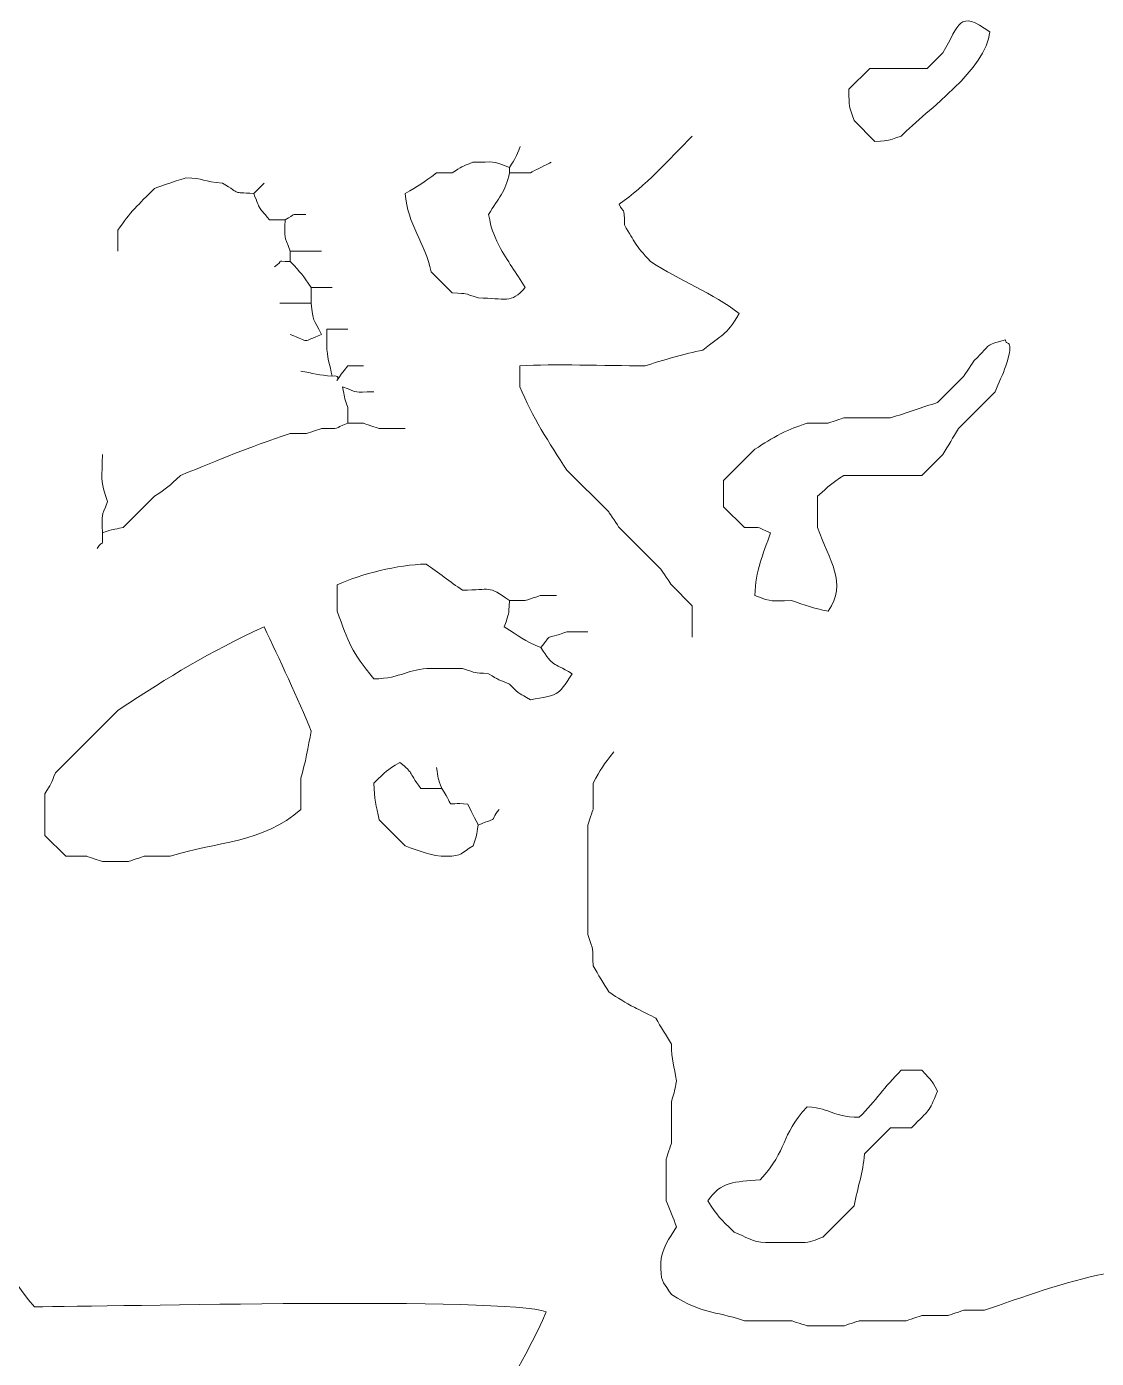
# Model space of a CAD drawing. Header units: millimetres. Extents: x -1760 to -1105, y 422 to 906.
# Drawn here: x -1527.02 to -1498.34, y 544.13 to 579.87 of the extents above; entities that cross this region are included whole.
import ezdxf

# ---------------------------------------------------------------- set-up
doc = ezdxf.new("R2010")
doc.units = ezdxf.units.MM
doc.header["$MEASUREMENT"] = 0
doc.layers.add('layer 1', color=7, linetype='Continuous')

msp = doc.modelspace()

# ---------------------------------------------------------------- linework, layer by layer
at = {"layer": 'layer 1', "color": 225, "lineweight": 0}
for points, knots in [([(-1501.1925, 579.7257), (-1502.0456, 580.3333), (-1501.9977, 579.9252), (-1502.4526, 579.1656), (-1502.4526, 579.1656), (-1502.4526, 579.1656), (-1502.8725, 578.7457), (-1502.8725, 578.7457), (-1502.8725, 578.7457), (-1502.8725, 578.7457), (-1504.4128, 578.7455), (-1504.4128, 578.7455), (-1504.4128, 578.7455), (-1504.4128, 578.7455), (-1504.9728, 578.1858), (-1504.9728, 578.1858), (-1504.9728, 578.1858), (-1504.9612, 577.6351), (-1504.9929, 577.8399), (-1504.8327, 577.3459), (-1504.8327, 577.3459), (-1504.8327, 577.3459), (-1504.2727, 576.7856), (-1504.2727, 576.7856), (-1504.2727, 576.7856), (-1503.7922, 576.8234), (-1504.0203, 576.7807), (-1503.573, 576.9259), (-1503.573, 576.9259), (-1502.8401, 577.6584), (-1501.2921, 578.7169), (-1501.1926, 579.726), (-1501.1926, 579.726), (-1501.1926, 579.726), (-1501.1925, 579.7257), (-1501.1925, 579.7257)], [0, 0, 0, 0, 0.1, 0.1, 0.1, 0.1, 0.2, 0.2, 0.2, 0.2, 0.3, 0.3, 0.3, 0.3, 0.4, 0.4, 0.4, 0.4, 0.5, 0.5, 0.5, 0.5, 0.6, 0.6, 0.6, 0.6, 0.7, 0.7, 0.7, 0.7, 0.8, 0.8, 0.8, 0.8, 1, 1, 1, 1]), ([(-1509.1733, 563.485), (-1509.1733, 563.485), (-1509.1733, 564.3249), (-1509.1733, 564.3249), (-1509.1733, 564.3249), (-1509.1733, 564.3249), (-1509.7333, 564.8846), (-1509.7333, 564.8846), (-1509.7333, 564.8846), (-1509.7416, 564.9012), (-1509.9981, 565.2809), (-1510.0133, 565.3046), (-1510.0133, 565.3046), (-1510.0133, 565.3046), (-1511.1335, 566.4248), (-1511.1335, 566.4248), (-1511.1335, 566.4248), (-1511.1434, 566.4414), (-1511.3982, 566.8212), (-1511.4134, 566.8448), (-1511.4134, 566.8448), (-1511.4134, 566.8448), (-1512.5335, 567.9648), (-1512.5335, 567.9648), (-1512.5335, 567.9648), (-1513.0152, 568.7014), (-1513.4717, 569.4021), (-1513.7934, 570.2051), (-1513.7934, 570.2051), (-1513.7934, 570.2051), (-1513.7936, 570.765), (-1513.7936, 570.765), (-1513.7936, 570.765), (-1512.8933, 570.8225), (-1511.5235, 570.7648), (-1510.4334, 570.7648), (-1510.4334, 570.7648), (-1509.9863, 570.91), (-1509.3541, 571.098), (-1508.8935, 571.1848), (-1508.8935, 571.1848), (-1508.358, 571.6191), (-1508.2906, 571.5482), (-1507.9134, 572.165), (-1507.9134, 572.165), (-1508.6101, 572.715), (-1509.4924, 573.0413), (-1510.2935, 573.5652), (-1510.2935, 573.5652), (-1510.7139, 574.0206), (-1510.705, 574.0636), (-1510.9934, 574.5452), (-1510.9934, 574.5452), (-1510.9934, 575.086), (-1511.0202, 574.82), (-1511.1335, 575.1054), (-1511.1335, 575.1054), (-1510.4373, 575.5756), (-1509.8051, 576.2937), (-1509.1733, 576.9255)], [0, 0, 0, 0, 0.0625, 0.0625, 0.0625, 0.0625, 0.125, 0.125, 0.125, 0.125, 0.1875, 0.1875, 0.1875, 0.1875, 0.25, 0.25, 0.25, 0.25, 0.3125, 0.3125, 0.3125, 0.3125, 0.375, 0.375, 0.375, 0.375, 0.4375, 0.4375, 0.4375, 0.4375, 0.5, 0.5, 0.5, 0.5, 0.5625, 0.5625, 0.5625, 0.5625, 0.625, 0.625, 0.625, 0.625, 0.6875, 0.6875, 0.6875, 0.6875, 0.75, 0.75, 0.75, 0.75, 0.8125, 0.8125, 0.8125, 0.8125, 0.875, 0.875, 0.875, 0.875, 1, 1, 1, 1]), ([(-1513.7931, 576.6452), (-1513.8994, 576.353), (-1513.9074, 576.3456), (-1514.0733, 576.0856), (-1514.0733, 576.0856), (-1514.0733, 576.0856), (-1514.0733, 575.9455), (-1514.0733, 575.9455), (-1514.0733, 575.9455), (-1514.0733, 575.9455), (-1513.5131, 575.9453), (-1513.5131, 575.9453), (-1513.5131, 575.9453), (-1513.4241, 575.9965), (-1513.0503, 576.1746), (-1512.9533, 576.2254)], [0, 0, 0, 0, 0.2, 0.2, 0.2, 0.2, 0.4, 0.4, 0.4, 0.4, 0.6, 0.6, 0.6, 0.6, 1, 1, 1, 1]), ([(-1514.0742, 576.0856), (-1514.588, 576.2851), (-1514.4626, 576.2253), (-1515.0541, 576.2253), (-1515.0541, 576.2253), (-1515.3578, 576.1161), (-1515.3495, 576.1014), (-1515.6143, 575.9455), (-1515.6143, 575.9455), (-1515.6143, 575.9455), (-1516.0341, 575.9453), (-1516.0341, 575.9453), (-1516.0341, 575.9453), (-1516.3957, 575.6601), (-1516.5022, 575.6081), (-1516.874, 575.3855), (-1516.874, 575.3855), (-1516.8098, 574.5492), (-1516.3403, 574.0739), (-1516.1741, 573.2854), (-1516.1741, 573.2854), (-1516.1741, 573.2854), (-1515.6141, 572.7254), (-1515.6141, 572.7254), (-1515.6141, 572.7254), (-1515.1334, 572.6875), (-1515.3617, 572.7303), (-1514.9142, 572.5855), (-1514.9142, 572.5855), (-1514.1903, 572.5853), (-1514.0407, 572.4153), (-1513.6541, 572.8654), (-1513.6541, 572.8654), (-1513.891, 573.2672), (-1514.1298, 573.5664), (-1514.354, 573.9855), (-1514.354, 573.9855), (-1514.5298, 574.3638), (-1514.5526, 574.3944), (-1514.6339, 574.8254), (-1514.6339, 574.8254), (-1514.3658, 575.2798), (-1514.1871, 575.4088), (-1514.0742, 575.9457)], [0, 0, 0, 0, 0.0833333, 0.0833333, 0.0833333, 0.0833333, 0.1666667, 0.1666667, 0.1666667, 0.1666667, 0.25, 0.25, 0.25, 0.25, 0.3333333, 0.3333333, 0.3333333, 0.3333333, 0.4166667, 0.4166667, 0.4166667, 0.4166667, 0.5, 0.5, 0.5, 0.5, 0.5833333, 0.5833333, 0.5833333, 0.5833333, 0.6666667, 0.6666667, 0.6666667, 0.6666667, 0.75, 0.75, 0.75, 0.75, 0.8333333, 0.8333333, 0.8333333, 0.8333333, 1, 1, 1, 1]), ([(-1524.5748, 573.8454), (-1524.5748, 573.8454), (-1524.5748, 574.4055), (-1524.5748, 574.4055), (-1524.5748, 574.4055), (-1524.2462, 574.8912), (-1524.0338, 575.0865), (-1523.5946, 575.5254), (-1523.5946, 575.5254), (-1523.4969, 575.5592), (-1522.7998, 575.8055), (-1522.7546, 575.8053), (-1522.7546, 575.8053), (-1522.2812, 575.8053), (-1522.2821, 575.7042), (-1521.7744, 575.6656), (-1521.7744, 575.6656), (-1521.2308, 575.3518), (-1521.5543, 575.4329), (-1520.9345, 575.3855), (-1520.9345, 575.3855), (-1520.7341, 574.8969), (-1520.8546, 575.1073), (-1520.5143, 574.6856), (-1520.5143, 574.6856), (-1520.5143, 574.6856), (-1520.0943, 574.6854), (-1520.0943, 574.6854)], [0, 0, 0, 0, 0.125, 0.125, 0.125, 0.125, 0.25, 0.25, 0.25, 0.25, 0.375, 0.375, 0.375, 0.375, 0.5, 0.5, 0.5, 0.5, 0.625, 0.625, 0.625, 0.625, 0.75, 0.75, 0.75, 0.75, 1, 1, 1, 1]), ([(-1519.9545, 573.8453), (-1520.1404, 574.3245), (-1520.0943, 574.1098), (-1520.0943, 574.6852), (-1520.0943, 574.6852), (-1519.7717, 574.8406), (-1520.0338, 574.8254), (-1519.5345, 574.8254)], [0, 0, 0, 0, 0.3333333, 0.3333333, 0.3333333, 0.3333333, 1, 1, 1, 1]), ([(-1520.3746, 573.4253), (-1520.0843, 573.6059), (-1520.424, 573.5652), (-1519.9546, 573.5652), (-1519.9546, 573.5652), (-1519.9546, 573.5652), (-1519.9546, 573.8451), (-1519.9546, 573.8451), (-1519.9546, 573.8451), (-1519.9546, 573.8451), (-1519.1147, 573.8453), (-1519.1147, 573.8453)], [0, 0, 0, 0, 0.25, 0.25, 0.25, 0.25, 0.5, 0.5, 0.5, 0.5, 1, 1, 1, 1]), ([(-1519.9545, 571.6051), (-1519.4029, 571.391), (-1519.6654, 571.391), (-1519.1145, 571.6051), (-1519.1145, 571.6051), (-1519.3401, 572.0449), (-1519.3443, 571.938), (-1519.3943, 572.4451), (-1519.3943, 572.4451), (-1519.3943, 572.4451), (-1519.3944, 572.8653), (-1519.3944, 572.8653), (-1519.3944, 572.8653), (-1519.3944, 572.8653), (-1518.8344, 572.8653), (-1518.8344, 572.8653)], [0, 0, 0, 0, 0.2, 0.2, 0.2, 0.2, 0.4, 0.4, 0.4, 0.4, 0.6, 0.6, 0.6, 0.6, 1, 1, 1, 1]), ([(-1518.4134, 571.745), (-1518.4134, 571.745), (-1518.9732, 571.7452), (-1518.9732, 571.7452), (-1518.9732, 571.7452), (-1518.9732, 571.7452), (-1518.9732, 571.3252), (-1518.9732, 571.3252), (-1518.9732, 571.3252), (-1518.9732, 570.9894), (-1518.8919, 570.7952), (-1518.8332, 570.4853), (-1518.8332, 570.4853), (-1518.4285, 570.5729), (-1519.009, 570.0115), (-1518.4132, 570.765), (-1518.4132, 570.765), (-1518.4132, 570.765), (-1517.9932, 570.765), (-1517.9932, 570.765)], [0, 0, 0, 0, 0.1666667, 0.1666667, 0.1666667, 0.1666667, 0.3333333, 0.3333333, 0.3333333, 0.3333333, 0.5, 0.5, 0.5, 0.5, 0.6666667, 0.6666667, 0.6666667, 0.6666667, 1, 1, 1, 1]), ([(-1500.7723, 571.4653), (-1501.371, 571.2929), (-1501.1147, 571.3922), (-1501.6123, 570.9052), (-1501.6123, 570.9052), (-1501.6221, 570.8887), (-1501.8772, 570.5089), (-1501.8924, 570.4853), (-1501.8924, 570.4853), (-1501.8924, 570.4853), (-1502.5923, 569.7852), (-1502.5923, 569.7852), (-1502.5923, 569.7852), (-1503.011, 569.6404), (-1503.4336, 569.51), (-1503.8524, 569.3652), (-1503.8524, 569.3652), (-1503.8524, 569.3652), (-1505.1125, 569.3652), (-1505.1125, 569.3652), (-1505.1125, 569.3652), (-1505.1208, 569.3618), (-1505.509, 569.2336), (-1505.5325, 569.2253), (-1505.5325, 569.2253), (-1505.5325, 569.2253), (-1506.0925, 569.2251), (-1506.0925, 569.2251), (-1506.0925, 569.2251), (-1506.3874, 569.1276), (-1506.5165, 569.0736), (-1506.7924, 568.9454), (-1506.7924, 568.9454), (-1507.0609, 568.8045), (-1507.235, 568.6937), (-1507.4923, 568.5252), (-1507.4923, 568.5252), (-1507.4923, 568.5252), (-1508.3323, 567.6853), (-1508.3323, 567.6853), (-1508.3323, 567.6853), (-1508.3323, 567.6853), (-1508.3323, 566.9852), (-1508.3323, 566.9852), (-1508.3323, 566.9852), (-1508.3323, 566.9852), (-1507.7724, 566.4253), (-1507.7724, 566.4253), (-1507.7724, 566.4253), (-1507.2097, 566.4252), (-1507.4957, 566.4493), (-1507.0723, 566.2851), (-1507.0723, 566.2851), (-1507.2807, 565.6829), (-1507.4775, 565.2883), (-1507.4923, 564.6052), (-1507.4923, 564.6052), (-1506.9787, 564.4055), (-1507.1037, 564.465), (-1506.5123, 564.4651), (-1506.5123, 564.4651), (-1506.1444, 564.3378), (-1505.9292, 564.2602), (-1505.5321, 564.185), (-1505.5321, 564.185), (-1504.9927, 564.9421), (-1505.5041, 565.5344), (-1505.812, 566.4252), (-1505.812, 566.4252), (-1505.812, 566.4252), (-1505.812, 567.2651), (-1505.812, 567.2651), (-1505.812, 567.2651), (-1505.4831, 567.5682), (-1505.4517, 567.5957), (-1505.1121, 567.825), (-1505.1121, 567.825), (-1505.1121, 567.825), (-1503.0122, 567.8251), (-1503.0122, 567.8251), (-1503.0122, 567.8251), (-1503.0122, 567.8251), (-1502.452, 568.385), (-1502.452, 568.385), (-1502.452, 568.385), (-1502.3086, 568.6279), (-1502.1771, 568.8429), (-1502.0321, 569.0849), (-1502.0321, 569.0849), (-1502.0321, 569.0849), (-1501.0521, 570.0651), (-1501.0521, 570.0651), (-1501.0521, 570.0651), (-1500.9552, 570.3069), (-1500.8455, 570.5241), (-1500.7652, 570.7652), (-1500.7652, 570.7652), (-1500.5, 571.5614), (-1500.7954, 571.2792), (-1500.7718, 571.4653), (-1500.7718, 571.4653), (-1500.7718, 571.4653), (-1500.7723, 571.4653), (-1500.7723, 571.4653)], [0, 0, 0, 0, 0.037037, 0.037037, 0.037037, 0.037037, 0.0740741, 0.0740741, 0.0740741, 0.0740741, 0.1111111, 0.1111111, 0.1111111, 0.1111111, 0.1481481, 0.1481481, 0.1481481, 0.1481481, 0.1851852, 0.1851852, 0.1851852, 0.1851852, 0.2222222, 0.2222222, 0.2222222, 0.2222222, 0.2592593, 0.2592593, 0.2592593, 0.2592593, 0.2962963, 0.2962963, 0.2962963, 0.2962963, 0.3333333, 0.3333333, 0.3333333, 0.3333333, 0.3703704, 0.3703704, 0.3703704, 0.3703704, 0.4074074, 0.4074074, 0.4074074, 0.4074074, 0.4444444, 0.4444444, 0.4444444, 0.4444444, 0.4814815, 0.4814815, 0.4814815, 0.4814815, 0.5185185, 0.5185185, 0.5185185, 0.5185185, 0.5555556, 0.5555556, 0.5555556, 0.5555556, 0.5925926, 0.5925926, 0.5925926, 0.5925926, 0.6296296, 0.6296296, 0.6296296, 0.6296296, 0.6666667, 0.6666667, 0.6666667, 0.6666667, 0.7037037, 0.7037037, 0.7037037, 0.7037037, 0.7407407, 0.7407407, 0.7407407, 0.7407407, 0.7777778, 0.7777778, 0.7777778, 0.7777778, 0.8148148, 0.8148148, 0.8148148, 0.8148148, 0.8518519, 0.8518519, 0.8518519, 0.8518519, 0.8888889, 0.8888889, 0.8888889, 0.8888889, 0.9259259, 0.9259259, 0.9259259, 0.9259259, 1, 1, 1, 1]), ([(-1517.7138, 570.0651), (-1518.2894, 570.0651), (-1518.0749, 570.0191), (-1518.5538, 570.2051), (-1518.5538, 570.2051), (-1518.4908, 569.9044), (-1518.5195, 569.9642), (-1518.4137, 569.6449), (-1518.4137, 569.6449), (-1518.4137, 569.6449), (-1518.4137, 569.2251), (-1518.4137, 569.2251), (-1518.4137, 569.2251), (-1518.4137, 569.2251), (-1517.9937, 569.225), (-1517.9937, 569.225), (-1517.9937, 569.225), (-1517.9854, 569.2216), (-1517.5972, 569.0936), (-1517.5739, 569.0851), (-1517.5739, 569.0851), (-1517.5739, 569.0851), (-1516.8739, 569.0849), (-1516.8739, 569.0849)], [0, 0, 0, 0, 0.1428571, 0.1428571, 0.1428571, 0.1428571, 0.2857143, 0.2857143, 0.2857143, 0.2857143, 0.4285714, 0.4285714, 0.4285714, 0.4285714, 0.5714286, 0.5714286, 0.5714286, 0.5714286, 0.7142857, 0.7142857, 0.7142857, 0.7142857, 1, 1, 1, 1]), ([(-1524.9947, 568.385), (-1524.9946, 567.7645), (-1525.0686, 567.6765), (-1524.8547, 567.1249), (-1524.8547, 567.1249), (-1525.0408, 566.6456), (-1524.9946, 566.8605), (-1524.9946, 566.2849), (-1524.9946, 566.2849), (-1524.6656, 566.4031), (-1524.7316, 566.3625), (-1524.4345, 566.4248), (-1524.4345, 566.4248), (-1524.4345, 566.4248), (-1523.5946, 567.2649), (-1523.5946, 567.2649), (-1523.5946, 567.2649), (-1523.2533, 567.493), (-1523.2224, 567.5223), (-1522.8945, 567.8246), (-1522.8945, 567.8246), (-1521.769, 568.2762), (-1521.1484, 568.5577), (-1519.9545, 568.945), (-1519.9545, 568.945), (-1519.9545, 568.945), (-1519.5345, 568.9449), (-1519.5345, 568.9449), (-1519.5345, 568.9449), (-1519.5262, 568.9482), (-1519.1376, 569.0764), (-1519.1143, 569.0847), (-1519.1143, 569.0847), (-1518.5518, 569.0849), (-1518.8374, 569.0607), (-1518.4142, 569.225)], [0, 0, 0, 0, 0.1, 0.1, 0.1, 0.1, 0.2, 0.2, 0.2, 0.2, 0.3, 0.3, 0.3, 0.3, 0.4, 0.4, 0.4, 0.4, 0.5, 0.5, 0.5, 0.5, 0.6, 0.6, 0.6, 0.6, 0.7, 0.7, 0.7, 0.7, 0.8, 0.8, 0.8, 0.8, 1, 1, 1, 1]), ([(-1512.8141, 564.6048), (-1512.8141, 564.6048), (-1513.2341, 564.6048), (-1513.2341, 564.6048), (-1513.2341, 564.6048), (-1513.2424, 564.6015), (-1513.6304, 564.4733), (-1513.6539, 564.4646), (-1513.6539, 564.4646), (-1513.6539, 564.4646), (-1514.0739, 564.4648), (-1514.0739, 564.4648), (-1514.0739, 564.4648), (-1514.6738, 564.892), (-1514.5554, 564.7449), (-1515.334, 564.7447), (-1515.334, 564.7447), (-1515.6705, 564.9721), (-1515.9774, 565.2173), (-1516.314, 565.4446), (-1516.314, 565.4446), (-1517.0719, 565.428), (-1518.0504, 565.1841), (-1518.6942, 564.8846), (-1518.6942, 564.8846), (-1518.6942, 564.8846), (-1518.6942, 564.1847), (-1518.6942, 564.1847), (-1518.6942, 564.1847), (-1518.3989, 563.3315), (-1518.3188, 563.1101), (-1517.714, 562.3645), (-1517.714, 562.3645), (-1516.9472, 562.3815), (-1516.8091, 562.6448), (-1516.1741, 562.6446), (-1516.1741, 562.6446), (-1516.1741, 562.6446), (-1515.7541, 562.6448), (-1515.7541, 562.6448), (-1515.7541, 562.6448), (-1515.7541, 562.6448), (-1515.334, 562.6448), (-1515.334, 562.6448), (-1515.334, 562.6448), (-1514.923, 562.5086), (-1515.0763, 562.5386), (-1514.6339, 562.5046), (-1514.6339, 562.5046), (-1514.3631, 562.3314), (-1514.3633, 562.3432), (-1514.074, 562.2248), (-1514.074, 562.2248), (-1513.7458, 561.8964), (-1513.8377, 562.0001), (-1513.514, 561.8047), (-1513.514, 561.8047), (-1512.7757, 561.9444), (-1512.7882, 561.8747), (-1512.3941, 562.5046), (-1512.3941, 562.5046), (-1512.9579, 562.8424), (-1512.8762, 562.6646), (-1513.2341, 563.2047), (-1513.2341, 563.2047), (-1512.8972, 563.609), (-1513.1799, 563.4012), (-1512.534, 563.6245), (-1512.534, 563.6245), (-1512.534, 563.6245), (-1511.9742, 563.6247), (-1511.9742, 563.6247)], [0, 0, 0, 0, 0.0526316, 0.0526316, 0.0526316, 0.0526316, 0.1052632, 0.1052632, 0.1052632, 0.1052632, 0.1578947, 0.1578947, 0.1578947, 0.1578947, 0.2105263, 0.2105263, 0.2105263, 0.2105263, 0.2631579, 0.2631579, 0.2631579, 0.2631579, 0.3157895, 0.3157895, 0.3157895, 0.3157895, 0.3684211, 0.3684211, 0.3684211, 0.3684211, 0.4210526, 0.4210526, 0.4210526, 0.4210526, 0.4736842, 0.4736842, 0.4736842, 0.4736842, 0.5263158, 0.5263158, 0.5263158, 0.5263158, 0.5789474, 0.5789474, 0.5789474, 0.5789474, 0.6315789, 0.6315789, 0.6315789, 0.6315789, 0.6842105, 0.6842105, 0.6842105, 0.6842105, 0.7368421, 0.7368421, 0.7368421, 0.7368421, 0.7894737, 0.7894737, 0.7894737, 0.7894737, 0.8421053, 0.8421053, 0.8421053, 0.8421053, 0.8947368, 0.8947368, 0.8947368, 0.8947368, 1, 1, 1, 1]), ([(-1514.0742, 564.4643), (-1514.1104, 564.0034), (-1514.0709, 564.1949), (-1514.2141, 563.7644), (-1514.2141, 563.7644), (-1513.8014, 563.4943), (-1513.6895, 563.3968), (-1513.2343, 563.2043)], [0, 0, 0, 0, 0.3333333, 0.3333333, 0.3333333, 0.3333333, 1, 1, 1, 1]), ([(-1520.654, 563.7649), (-1522.1919, 563.0496), (-1523.1319, 562.4677), (-1524.5742, 561.5248), (-1524.5742, 561.5248), (-1524.5742, 561.5248), (-1526.2543, 559.8445), (-1526.2543, 559.8445), (-1526.2543, 559.8445), (-1526.3635, 559.5411), (-1526.3781, 559.5494), (-1526.5343, 559.2846), (-1526.5343, 559.2846), (-1526.5343, 559.2846), (-1526.5343, 558.1644), (-1526.5343, 558.1644), (-1526.5343, 558.1644), (-1526.5343, 558.1644), (-1525.9742, 557.6045), (-1525.9742, 557.6045), (-1525.9742, 557.6045), (-1525.9742, 557.6045), (-1525.4144, 557.6047), (-1525.4144, 557.6047), (-1525.4144, 557.6047), (-1525.4061, 557.6014), (-1525.0177, 557.473), (-1524.9944, 557.4645), (-1524.9944, 557.4645), (-1524.9944, 557.4645), (-1524.2943, 557.4647), (-1524.2943, 557.4647), (-1524.2943, 557.4647), (-1524.286, 557.468), (-1523.8978, 557.5961), (-1523.8743, 557.6045), (-1523.8743, 557.6045), (-1523.8743, 557.6045), (-1523.1744, 557.6047), (-1523.1744, 557.6047), (-1523.1744, 557.6047), (-1521.9856, 557.9899), (-1520.6491, 557.9649), (-1519.6742, 558.8647), (-1519.6742, 558.8647), (-1519.6742, 558.8647), (-1519.6744, 559.7046), (-1519.6744, 559.7046), (-1519.6744, 559.7046), (-1519.5447, 560.1041), (-1519.4743, 560.5416), (-1519.3943, 560.9649), (-1519.3943, 560.9649), (-1519.7345, 561.8132), (-1520.2601, 562.9168), (-1520.6544, 563.7651), (-1520.6544, 563.7651), (-1520.6544, 563.7651), (-1520.654, 563.7649), (-1520.654, 563.7649)], [0, 0, 0, 0, 0.0625, 0.0625, 0.0625, 0.0625, 0.125, 0.125, 0.125, 0.125, 0.1875, 0.1875, 0.1875, 0.1875, 0.25, 0.25, 0.25, 0.25, 0.3125, 0.3125, 0.3125, 0.3125, 0.375, 0.375, 0.375, 0.375, 0.4375, 0.4375, 0.4375, 0.4375, 0.5, 0.5, 0.5, 0.5, 0.5625, 0.5625, 0.5625, 0.5625, 0.625, 0.625, 0.625, 0.625, 0.6875, 0.6875, 0.6875, 0.6875, 0.75, 0.75, 0.75, 0.75, 0.8125, 0.8125, 0.8125, 0.8125, 0.875, 0.875, 0.875, 0.875, 1, 1, 1, 1]), ([(-1511.273, 560.4047), (-1511.5681, 560.0406), (-1511.6219, 559.9595), (-1511.833, 559.5646), (-1511.833, 559.5646), (-1511.833, 559.5646), (-1511.833, 558.8647), (-1511.833, 558.8647), (-1511.833, 558.8647), (-1511.8364, 558.8564), (-1511.9646, 558.468), (-1511.9731, 558.4447), (-1511.9731, 558.4447), (-1511.9731, 558.4447), (-1511.9731, 557.6047), (-1511.9731, 557.6047), (-1511.9731, 557.6047), (-1511.9731, 557.6047), (-1511.9731, 556.0647), (-1511.9731, 556.0647), (-1511.9731, 556.0647), (-1511.9731, 556.0647), (-1511.9731, 555.5048), (-1511.9731, 555.5048), (-1511.9731, 555.5048), (-1511.8128, 555.0104), (-1511.845, 555.2152), (-1511.833, 554.6649), (-1511.833, 554.6649), (-1511.6896, 554.4216), (-1511.5581, 554.207), (-1511.4132, 553.9646), (-1511.4132, 553.9646), (-1511.1603, 553.7958), (-1510.974, 553.6843), (-1510.7132, 553.5448), (-1510.7132, 553.5448), (-1510.6274, 553.5078), (-1510.2429, 553.3076), (-1510.1531, 553.2647), (-1510.1531, 553.2647), (-1510.0097, 553.0218), (-1509.8783, 552.8068), (-1509.7331, 552.5648), (-1509.7331, 552.5648), (-1509.7233, 552.1286), (-1509.6677, 551.979), (-1509.5931, 551.5846), (-1509.5931, 551.5846), (-1509.6562, 551.284), (-1509.6275, 551.3438), (-1509.7331, 551.0246), (-1509.7331, 551.0246), (-1509.7331, 551.0246), (-1509.7331, 549.9045), (-1509.7331, 549.9045), (-1509.7331, 549.9045), (-1509.7365, 549.8962), (-1509.8647, 549.508), (-1509.8732, 549.4845), (-1509.8732, 549.4845), (-1509.8732, 549.4845), (-1509.8732, 548.3645), (-1509.8732, 548.3645), (-1509.8732, 548.3645), (-1509.779, 548.135), (-1509.6857, 547.8949), (-1509.5931, 547.6644), (-1509.5931, 547.6644), (-1509.7809, 547.3509), (-1510.0131, 547.0775), (-1510.0131, 546.6846), (-1510.0131, 546.6846), (-1510.0131, 546.6846), (-1510.0131, 546.5445), (-1510.0131, 546.5445), (-1510.0131, 546.5445), (-1510.0131, 546.137), (-1509.9175, 546.1639), (-1509.7331, 545.8446), (-1509.7331, 545.8446), (-1508.8159, 545.2951), (-1508.6736, 545.4364), (-1507.7733, 545.1443), (-1507.7733, 545.1443), (-1507.7733, 545.1443), (-1506.5132, 545.1443), (-1506.5132, 545.1443), (-1506.5132, 545.1443), (-1506.5049, 545.141), (-1506.1163, 545.0131), (-1506.093, 545.0046), (-1506.093, 545.0046), (-1506.093, 545.0046), (-1505.1128, 545.0045), (-1505.1128, 545.0045), (-1505.1128, 545.0045), (-1505.1046, 545.0078), (-1504.7163, 545.1359), (-1504.6929, 545.1445), (-1504.6929, 545.1445), (-1504.6929, 545.1445), (-1503.4328, 545.1445), (-1503.4328, 545.1445), (-1503.4328, 545.1445), (-1503.4245, 545.1479), (-1503.0362, 545.2759), (-1503.0128, 545.2844), (-1503.0128, 545.2844), (-1503.0128, 545.2844), (-1502.3129, 545.2846), (-1502.3129, 545.2846), (-1502.3129, 545.2846), (-1502.3046, 545.2879), (-1501.9162, 545.416), (-1501.8929, 545.4246), (-1501.8929, 545.4246), (-1501.8929, 545.4246), (-1501.3329, 545.4244), (-1501.3329, 545.4244), (-1501.3329, 545.4244), (-1500.3664, 545.759), (-1499.1141, 546.2152), (-1498.1127, 546.4046), (-1498.1127, 546.4046), (-1497.933, 546.0176), (-1497.7762, 545.6578), (-1497.5527, 545.2844), (-1497.5527, 545.2844), (-1497.5361, 545.2761), (-1497.1565, 545.0198), (-1497.1327, 545.0045), (-1497.1327, 545.0045), (-1496.5122, 545.0046), (-1496.4242, 545.0785), (-1495.8728, 544.8644), (-1495.8728, 544.8644), (-1496.085, 543.8571), (-1496.9477, 542.9841), (-1497.452, 542.0644), (-1497.452, 542.0644), (-1497.9238, 541.2038), (-1498.1776, 540.1222), (-1498.6728, 539.2641), (-1498.6728, 539.2641), (-1498.7128, 538.745), (-1498.8574, 538.2289), (-1498.9529, 537.7241), (-1498.9529, 537.7241), (-1498.8714, 537.293), (-1498.8486, 537.2625), (-1498.6728, 536.8841), (-1498.6728, 536.8841), (-1498.4211, 536.685), (-1498.3687, 536.6352), (-1498.1129, 536.4639), (-1498.1129, 536.4639), (-1497.4174, 536.4641), (-1496.6166, 536.5583), (-1496.0128, 536.3241), (-1496.0128, 536.3241), (-1495.8588, 535.9484), (-1495.8107, 535.7566), (-1495.7327, 535.3441), (-1495.7327, 535.3441), (-1495.7327, 535.3441), (-1495.1729, 534.7839), (-1495.1729, 534.7839), (-1495.1729, 534.7839), (-1495.1729, 534.7839), (-1494.1927, 534.784), (-1494.1927, 534.784), (-1494.1927, 534.784), (-1493.9219, 534.9574), (-1493.9219, 534.9454), (-1493.6327, 535.0638), (-1493.6327, 535.0638), (-1493.6327, 535.0638), (-1492.3725, 536.3239), (-1492.3725, 536.3239), (-1492.3725, 536.3239), (-1491.7857, 536.3371), (-1491.6994, 536.4512), (-1491.1124, 536.4639), (-1491.1124, 536.4639), (-1490.6981, 536.8467), (-1490.4127, 537.0328), (-1489.9924, 537.4441), (-1489.9924, 537.4441), (-1489.4345, 537.4443), (-1489.952, 537.4208), (-1489.5726, 537.5842), (-1489.5726, 537.5842), (-1489.3284, 537.8936), (-1489.1524, 538.0084), (-1489.1524, 538.4241), (-1489.1524, 538.4241), (-1489.1524, 538.4241), (-1489.1524, 538.8441), (-1489.1524, 538.8441), (-1489.1524, 538.8441), (-1489.3378, 539.4158), (-1489.3944, 539.9749), (-1489.5724, 540.5244), (-1489.5724, 540.5244), (-1489.5724, 540.5244), (-1489.5724, 541.0844), (-1489.5724, 541.0844), (-1489.5724, 541.0844), (-1489.5724, 541.0844), (-1489.5726, 542.9044), (-1489.5726, 542.9044), (-1489.5726, 542.9044), (-1489.5724, 543.148), (-1489.5017, 543.2554), (-1489.4323, 543.4642), (-1489.4323, 543.4642), (-1489.4323, 543.4642), (-1488.7326, 544.1645), (-1488.7326, 544.1645), (-1488.7326, 544.1645), (-1488.2135, 544.3324), (-1488.332, 544.3044), (-1487.7524, 544.3044), (-1487.7524, 544.3044), (-1487.5781, 543.8997), (-1487.6524, 544.2534), (-1487.6124, 543.7445), (-1487.6124, 543.7445), (-1487.1486, 542.9702), (-1486.8696, 542.295), (-1486.3523, 541.5042), (-1486.3523, 541.5042), (-1486.3523, 541.5042), (-1485.6522, 540.8045), (-1485.6522, 540.8045), (-1485.6522, 540.8045), (-1485.2198, 540.5276), (-1485.4917, 540.7313), (-1485.2322, 540.3843)], [0, 0, 0, 0, 0.0163934, 0.0163934, 0.0163934, 0.0163934, 0.0327869, 0.0327869, 0.0327869, 0.0327869, 0.0491803, 0.0491803, 0.0491803, 0.0491803, 0.0655738, 0.0655738, 0.0655738, 0.0655738, 0.0819672, 0.0819672, 0.0819672, 0.0819672, 0.0983607, 0.0983607, 0.0983607, 0.0983607, 0.1147541, 0.1147541, 0.1147541, 0.1147541, 0.1311475, 0.1311475, 0.1311475, 0.1311475, 0.147541, 0.147541, 0.147541, 0.147541, 0.1639344, 0.1639344, 0.1639344, 0.1639344, 0.1803279, 0.1803279, 0.1803279, 0.1803279, 0.1967213, 0.1967213, 0.1967213, 0.1967213, 0.2131148, 0.2131148, 0.2131148, 0.2131148, 0.2295082, 0.2295082, 0.2295082, 0.2295082, 0.2459016, 0.2459016, 0.2459016, 0.2459016, 0.2622951, 0.2622951, 0.2622951, 0.2622951, 0.2786885, 0.2786885, 0.2786885, 0.2786885, 0.295082, 0.295082, 0.295082, 0.295082, 0.3114754, 0.3114754, 0.3114754, 0.3114754, 0.3278689, 0.3278689, 0.3278689, 0.3278689, 0.3442623, 0.3442623, 0.3442623, 0.3442623, 0.3606557, 0.3606557, 0.3606557, 0.3606557, 0.3770492, 0.3770492, 0.3770492, 0.3770492, 0.3934426, 0.3934426, 0.3934426, 0.3934426, 0.4098361, 0.4098361, 0.4098361, 0.4098361, 0.4262295, 0.4262295, 0.4262295, 0.4262295, 0.442623, 0.442623, 0.442623, 0.442623, 0.4590164, 0.4590164, 0.4590164, 0.4590164, 0.4754098, 0.4754098, 0.4754098, 0.4754098, 0.4918033, 0.4918033, 0.4918033, 0.4918033, 0.5081967, 0.5081967, 0.5081967, 0.5081967, 0.5245902, 0.5245902, 0.5245902, 0.5245902, 0.5409836, 0.5409836, 0.5409836, 0.5409836, 0.557377, 0.557377, 0.557377, 0.557377, 0.5737705, 0.5737705, 0.5737705, 0.5737705, 0.5901639, 0.5901639, 0.5901639, 0.5901639, 0.6065574, 0.6065574, 0.6065574, 0.6065574, 0.6229508, 0.6229508, 0.6229508, 0.6229508, 0.6393443, 0.6393443, 0.6393443, 0.6393443, 0.6557377, 0.6557377, 0.6557377, 0.6557377, 0.6721311, 0.6721311, 0.6721311, 0.6721311, 0.6885246, 0.6885246, 0.6885246, 0.6885246, 0.704918, 0.704918, 0.704918, 0.704918, 0.7213115, 0.7213115, 0.7213115, 0.7213115, 0.7377049, 0.7377049, 0.7377049, 0.7377049, 0.7540984, 0.7540984, 0.7540984, 0.7540984, 0.7704918, 0.7704918, 0.7704918, 0.7704918, 0.7868852, 0.7868852, 0.7868852, 0.7868852, 0.8032787, 0.8032787, 0.8032787, 0.8032787, 0.8196721, 0.8196721, 0.8196721, 0.8196721, 0.8360656, 0.8360656, 0.8360656, 0.8360656, 0.852459, 0.852459, 0.852459, 0.852459, 0.8688525, 0.8688525, 0.8688525, 0.8688525, 0.8852459, 0.8852459, 0.8852459, 0.8852459, 0.9016393, 0.9016393, 0.9016393, 0.9016393, 0.9180328, 0.9180328, 0.9180328, 0.9180328, 0.9344262, 0.9344262, 0.9344262, 0.9344262, 0.9508197, 0.9508197, 0.9508197, 0.9508197, 0.9672131, 0.9672131, 0.9672131, 0.9672131, 1, 1, 1, 1]), ([(-1516.0337, 559.9845), (-1515.9887, 559.6961), (-1515.9931, 559.6984), (-1515.8937, 559.4245), (-1515.8937, 559.4245), (-1515.8937, 559.4245), (-1516.4537, 559.4247), (-1516.4537, 559.4247), (-1516.4537, 559.4247), (-1516.8255, 559.9313), (-1516.6204, 559.7969), (-1517.0137, 560.1246), (-1517.0137, 560.1246), (-1517.4111, 559.8851), (-1517.3533, 559.9173), (-1517.7136, 559.5647), (-1517.7136, 559.5647), (-1517.7038, 559.1282), (-1517.6482, 558.979), (-1517.5738, 558.5846), (-1517.5738, 558.5846), (-1517.5738, 558.5846), (-1516.8737, 557.8845), (-1516.8737, 557.8845), (-1516.8737, 557.8845), (-1516.4996, 557.755), (-1516.1852, 557.6047), (-1515.7536, 557.6045), (-1515.7536, 557.6045), (-1515.3462, 557.6045), (-1515.373, 557.7001), (-1515.0535, 557.8846), (-1515.0535, 557.8846), (-1514.9299, 558.2286), (-1514.9756, 558.1245), (-1514.9137, 558.4447), (-1514.9137, 558.4447), (-1514.3007, 558.696), (-1514.657, 558.4579), (-1514.3538, 558.8645)], [0, 0, 0, 0, 0.0909091, 0.0909091, 0.0909091, 0.0909091, 0.1818182, 0.1818182, 0.1818182, 0.1818182, 0.2727273, 0.2727273, 0.2727273, 0.2727273, 0.3636364, 0.3636364, 0.3636364, 0.3636364, 0.4545455, 0.4545455, 0.4545455, 0.4545455, 0.5454545, 0.5454545, 0.5454545, 0.5454545, 0.6363636, 0.6363636, 0.6363636, 0.6363636, 0.7272727, 0.7272727, 0.7272727, 0.7272727, 0.8181818, 0.8181818, 0.8181818, 0.8181818, 1, 1, 1, 1]), ([(-1515.8931, 559.424), (-1515.4881, 558.8271), (-1515.8882, 559.0726), (-1515.1932, 559.0042), (-1515.1932, 559.0042), (-1515.1564, 558.9185), (-1514.956, 558.5339), (-1514.9133, 558.4443)], [0, 0, 0, 0, 0.3333333, 0.3333333, 0.3333333, 0.3333333, 1, 1, 1, 1]), ([(-1513.0887, 545.3796), (-1514.1659, 545.798), (-1524.7432, 545.5199), (-1526.8096, 545.5199), (-1526.8096, 545.5199), (-1528.5583, 547.4139), (-1532.6821, 556.4402), (-1533.9499, 557.2803), (-1533.9499, 557.2803), (-1535.1247, 556.5459), (-1539.513, 547.4645), (-1541.0901, 545.5197), (-1541.0901, 545.5197), (-1543.1406, 545.5199), (-1553.5994, 545.7957), (-1554.6711, 545.3798), (-1554.6711, 545.3798), (-1554.5522, 543.832), (-1548.0908, 534.2154), (-1548.0908, 533.4791), (-1548.0908, 533.4791), (-1548.0908, 532.3592), (-1554.6358, 522.9156), (-1554.6711, 521.2983), (-1554.6711, 521.2983), (-1553.5941, 520.8803), (-1543.0168, 521.1586), (-1540.9504, 521.1584), (-1540.9504, 521.1584), (-1539.9118, 519.4244), (-1534.8014, 510.021), (-1533.9499, 509.398), (-1533.9499, 509.398), (-1532.9983, 510.4288), (-1531.3013, 513.644), (-1530.5552, 514.9981), (-1530.5552, 514.9981), (-1529.4979, 516.9174), (-1528.3514, 518.8654), (-1527.2297, 520.7385), (-1527.2297, 520.7385), (-1527.2297, 520.7385), (-1526.8096, 521.1583), (-1526.8096, 521.1583), (-1526.8096, 521.1583), (-1524.7432, 521.1584), (-1514.1659, 520.8799), (-1513.0887, 521.2983), (-1513.0887, 521.2983), (-1513.3519, 522.5463), (-1518.7552, 531.2282), (-1519.8093, 533.1988), (-1519.8093, 533.1988), (-1519.7036, 534.5743), (-1514.0072, 543.0898), (-1513.0887, 545.3795), (-1513.0887, 545.3795), (-1513.0887, 545.3795), (-1513.0887, 545.3796), (-1513.0887, 545.3796)], [0, 0, 0, 0, 0.0625, 0.0625, 0.0625, 0.0625, 0.125, 0.125, 0.125, 0.125, 0.1875, 0.1875, 0.1875, 0.1875, 0.25, 0.25, 0.25, 0.25, 0.3125, 0.3125, 0.3125, 0.3125, 0.375, 0.375, 0.375, 0.375, 0.4375, 0.4375, 0.4375, 0.4375, 0.5, 0.5, 0.5, 0.5, 0.5625, 0.5625, 0.5625, 0.5625, 0.625, 0.625, 0.625, 0.625, 0.6875, 0.6875, 0.6875, 0.6875, 0.75, 0.75, 0.75, 0.75, 0.8125, 0.8125, 0.8125, 0.8125, 0.875, 0.875, 0.875, 0.875, 1, 1, 1, 1]), ([(-1503.013, 551.8637), (-1503.013, 551.8637), (-1503.573, 551.8637), (-1503.573, 551.8637), (-1503.573, 551.8637), (-1504.0228, 551.4042), (-1504.2433, 551.0634), (-1504.6932, 550.6035), (-1504.6932, 550.6035), (-1505.5023, 550.6212), (-1505.3561, 550.827), (-1506.0932, 550.8836), (-1506.0932, 550.8836), (-1506.8437, 550.0707), (-1506.5695, 549.7726), (-1507.3533, 548.9236), (-1507.3533, 548.9236), (-1508.0497, 548.8702), (-1508.4014, 548.8822), (-1508.7533, 548.3638), (-1508.7533, 548.3638), (-1508.4873, 547.9288), (-1508.4374, 547.9076), (-1508.0534, 547.5236), (-1508.0534, 547.5236), (-1507.7453, 547.4002), (-1507.5389, 547.2435), (-1507.2134, 547.2437), (-1507.2134, 547.2437), (-1507.2134, 547.2437), (-1506.2333, 547.2437), (-1506.2333, 547.2437), (-1506.2333, 547.2437), (-1505.9897, 547.2437), (-1505.8823, 547.3143), (-1505.6734, 547.3836), (-1505.6734, 547.3836), (-1505.6734, 547.3836), (-1504.8334, 548.2237), (-1504.8334, 548.2237), (-1504.8334, 548.2237), (-1504.7371, 548.7326), (-1504.5941, 549.0931), (-1504.5533, 549.6237), (-1504.5533, 549.6237), (-1504.5533, 549.6237), (-1503.8534, 550.3238), (-1503.8534, 550.3238), (-1503.8534, 550.3238), (-1503.8534, 550.3238), (-1503.2934, 550.3236), (-1503.2934, 550.3236), (-1503.2934, 550.3236), (-1502.7921, 550.8364), (-1502.8512, 550.6942), (-1502.5935, 551.3038), (-1502.5935, 551.3038), (-1502.8055, 551.676), (-1502.702, 551.5186), (-1503.0135, 551.8635), (-1503.0135, 551.8635), (-1503.0135, 551.8635), (-1503.013, 551.8637), (-1503.013, 551.8637)], [0, 0, 0, 0, 0.0588235, 0.0588235, 0.0588235, 0.0588235, 0.1176471, 0.1176471, 0.1176471, 0.1176471, 0.1764706, 0.1764706, 0.1764706, 0.1764706, 0.2352941, 0.2352941, 0.2352941, 0.2352941, 0.2941176, 0.2941176, 0.2941176, 0.2941176, 0.3529412, 0.3529412, 0.3529412, 0.3529412, 0.4117647, 0.4117647, 0.4117647, 0.4117647, 0.4705882, 0.4705882, 0.4705882, 0.4705882, 0.5294118, 0.5294118, 0.5294118, 0.5294118, 0.5882353, 0.5882353, 0.5882353, 0.5882353, 0.6470588, 0.6470588, 0.6470588, 0.6470588, 0.7058824, 0.7058824, 0.7058824, 0.7058824, 0.7647059, 0.7647059, 0.7647059, 0.7647059, 0.8235294, 0.8235294, 0.8235294, 0.8235294, 0.8823529, 0.8823529, 0.8823529, 0.8823529, 1, 1, 1, 1])]:
    msp.add_open_spline(points, degree=3, knots=knots, dxfattribs=at)
for points in [[(-1520.9334, 575.3855), (-1520.9334, 575.3855), (-1520.6533, 575.6656), (-1520.6533, 575.6656)], [(-1519.9545, 573.5652), (-1519.6521, 573.2373), (-1519.6227, 573.2066), (-1519.3946, 572.8653)], [(-1520.234, 572.4453), (-1520.234, 572.4453), (-1519.3941, 572.4451), (-1519.3941, 572.4451)], [(-1519.6735, 570.6257), (-1519.3623, 570.5667), (-1519.166, 570.511), (-1518.8335, 570.4858)], [(-1525.1337, 565.865), (-1524.9529, 566.1553), (-1524.9937, 565.8156), (-1524.9937, 566.2849)]]:
    msp.add_open_spline(points, degree=3, dxfattribs=at)

doc.saveas('drawing.dxf')
